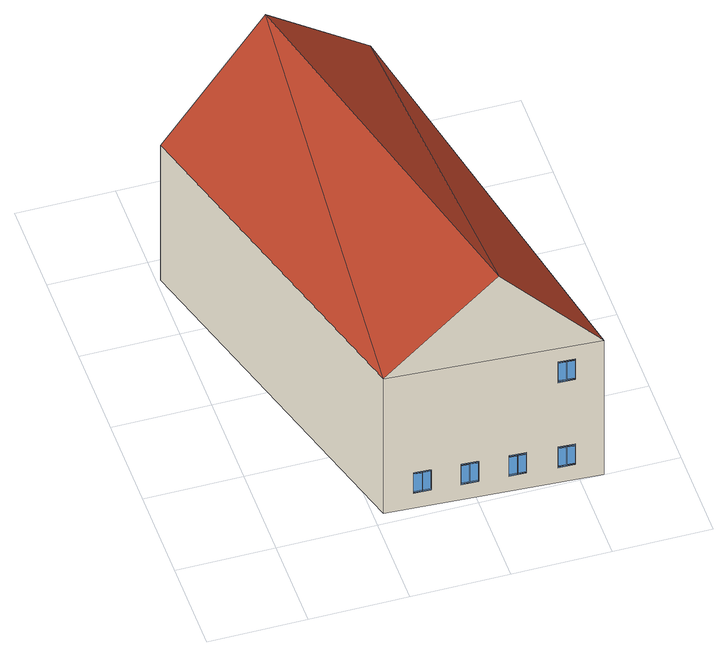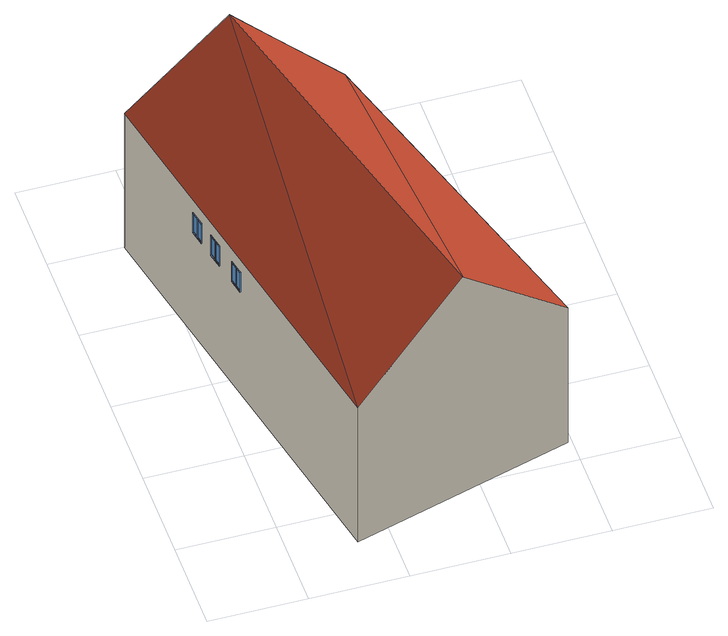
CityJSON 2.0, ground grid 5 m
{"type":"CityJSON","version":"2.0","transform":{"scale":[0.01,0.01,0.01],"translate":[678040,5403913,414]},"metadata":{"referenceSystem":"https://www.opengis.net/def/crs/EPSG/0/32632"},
"CityObjects":{
"building1":{"type":"Building","attributes":{"dataAvailable":"NotSufficient","measuredHeight":14.29},"geometry":[{"type":"MultiSurface","lod":"3","boundaries":[[[0,1,2]],[[2,3,4,0]],[[3,2,5]],[[6,1,0]],[[5,7,8,3]],[[7,5,2,1,9]],[[0,4,3,6]],[[3,8,10,6],[11,12,13,14],[15,16,17,18],[19,20,21,22],[23,24,25,26],[27,28,29,30]],[[10,9,1,6],[31,32,33,34],[35,36,37,38],[39,40,41,42]],[[43,44,45,46]],[[29,28,47,48]],[[49,50,51,52]],[[53,54,55,56]],[[48,57,30,29]],[[58,59,60,61]],[[62,63,64,65]],[[66,67,68,69]],[[50,49,70,71],[46,43,44,45]],[[58,61,55,54]],[[72,73,74,75]],[[29,28,27,30],[51,76,77,69,68,78,79,52]],[[67,80,78,68]],[[72,81,82,73]],[[50,71,76,51]],[[83,47,28,27]],[[84,81,72,75]],[[64,85,86,65],[87,88,89,90]],[[48,47,83,57],[58,91,63,62,92,54,53,59]],[[71,70,79,76]],[[91,58,54,92]],[[27,30,57,83]],[[93,66,69,77]],[[94,82,81,84]],[[87,90,44,45]],[[66,93,80,67],[81,82,73,72]],[[80,93,77,78]],[[59,53,56,84,94,60]],[[46,43,89,88]],[[94,74,75,84,56,55,61,60]],[[92,86,85,91]],[[63,91,85,64]],[[92,62,65,86]],[[78,77,76,79]],[[90,89,43,44]],[[73,82,94,74]],[[45,46,88,87]],[[70,49,52,79]],[[95,96,97,98]],[[25,24,99,100]],[[101,102,103,104]],[[105,106,107,108]],[[100,109,26,25]],[[110,111,112,113]],[[114,115,116,117]],[[118,119,120,121]],[[102,101,122,123],[98,95,96,97]],[[110,113,107,106]],[[124,125,126,127]],[[25,24,23,26],[103,128,129,121,120,130,131,104]],[[119,132,130,120]],[[124,133,134,125]],[[102,123,128,103]],[[135,99,24,23]],[[136,133,124,127]],[[116,137,138,117],[139,140,141,142]],[[100,99,135,109],[110,143,115,114,144,106,105,111]],[[123,122,131,128]],[[143,110,106,144]],[[23,26,109,135]],[[145,118,121,129]],[[146,134,133,136]],[[139,142,96,97]],[[118,145,132,119],[133,134,125,124]],[[132,145,129,130]],[[111,105,108,136,146,112]],[[98,95,141,140]],[[146,126,127,136,108,107,113,112]],[[144,138,137,143]],[[115,143,137,116]],[[144,114,117,138]],[[130,129,128,131]],[[142,141,95,96]],[[125,134,146,126]],[[97,98,140,139]],[[122,101,104,131]],[[147,148,149,150]],[[32,31,151,152]],[[153,154,155,156]],[[157,158,159,160]],[[152,161,33,32]],[[162,163,164,165]],[[166,167,168,169]],[[170,171,172,173]],[[154,153,174,175],[150,147,148,149]],[[162,165,159,158]],[[176,177,178,179]],[[32,31,34,33],[155,180,181,173,172,182,183,156]],[[171,184,182,172]],[[176,185,186,177]],[[154,175,180,155]],[[187,151,31,34]],[[188,185,176,179]],[[168,189,190,169],[191,192,193,194]],[[152,151,187,161],[162,195,167,166,196,158,157,163]],[[175,174,183,180]],[[195,162,158,196]],[[34,33,161,187]],[[197,170,173,181]],[[198,186,185,188]],[[191,194,148,149]],[[170,197,184,171],[185,186,177,176]],[[184,197,181,182]],[[163,157,160,188,198,164]],[[150,147,193,192]],[[198,178,179,188,160,159,165,164]],[[196,190,189,195]],[[167,195,189,168]],[[196,166,169,190]],[[182,181,180,183]],[[194,193,147,148]],[[177,186,198,178]],[[149,150,192,191]],[[174,153,156,183]],[[199,200,201,202]],[[13,12,203,204]],[[205,206,207,208]],[[209,210,211,212]],[[204,213,14,13]],[[214,215,216,217]],[[218,219,220,221]],[[222,223,224,225]],[[206,205,226,227],[202,199,200,201]],[[214,217,211,210]],[[228,229,230,231]],[[13,12,11,14],[207,232,233,225,224,234,235,208]],[[223,236,234,224]],[[228,237,238,229]],[[206,227,232,207]],[[239,203,12,11]],[[240,237,228,231]],[[220,241,242,221],[243,244,245,246]],[[204,203,239,213],[214,247,219,218,248,210,209,215]],[[227,226,235,232]],[[247,214,210,248]],[[11,14,213,239]],[[249,222,225,233]],[[250,238,237,240]],[[243,246,200,201]],[[222,249,236,223],[237,238,229,228]],[[236,249,233,234]],[[215,209,212,240,250,216]],[[202,199,245,244]],[[250,230,231,240,212,211,217,216]],[[248,242,241,247]],[[219,247,241,220]],[[248,218,221,242]],[[234,233,232,235]],[[246,245,199,200]],[[229,238,250,230]],[[201,202,244,243]],[[226,205,208,235]],[[251,252,253,254]],[[17,16,255,256]],[[257,258,259,260]],[[261,262,263,264]],[[256,265,18,17]],[[266,267,268,269]],[[270,271,272,273]],[[274,275,276,277]],[[258,257,278,279],[254,251,252,253]],[[266,269,263,262]],[[280,281,282,283]],[[17,16,15,18],[259,284,285,277,276,286,287,260]],[[275,288,286,276]],[[280,289,290,281]],[[258,279,284,259]],[[291,255,16,15]],[[292,289,280,283]],[[272,293,294,273],[295,296,297,298]],[[256,255,291,265],[266,299,271,270,300,262,261,267]],[[279,278,287,284]],[[299,266,262,300]],[[15,18,265,291]],[[301,274,277,285]],[[302,290,289,292]],[[295,298,252,253]],[[274,301,288,275],[289,290,281,280]],[[288,301,285,286]],[[267,261,264,292,302,268]],[[254,251,297,296]],[[302,282,283,292,264,263,269,268]],[[300,294,293,299]],[[271,299,293,272]],[[300,270,273,294]],[[286,285,284,287]],[[298,297,251,252]],[[281,290,302,282]],[[253,254,296,295]],[[278,257,260,287]],[[303,304,305,306]],[[21,20,307,308]],[[309,310,311,312]],[[313,314,315,316]],[[308,317,22,21]],[[318,319,320,321]],[[322,323,324,325]],[[326,327,328,329]],[[310,309,330,331],[306,303,304,305]],[[318,321,315,314]],[[332,333,334,335]],[[21,20,19,22],[311,336,337,329,328,338,339,312]],[[327,340,338,328]],[[332,341,342,333]],[[310,331,336,311]],[[343,307,20,19]],[[344,341,332,335]],[[324,345,346,325],[347,348,349,350]],[[308,307,343,317],[318,351,323,322,352,314,313,319]],[[331,330,339,336]],[[351,318,314,352]],[[19,22,317,343]],[[353,326,329,337]],[[354,342,341,344]],[[347,350,304,305]],[[326,353,340,327],[341,342,333,332]],[[340,353,337,338]],[[319,313,316,344,354,320]],[[306,303,349,348]],[[354,334,335,344,316,315,321,320]],[[352,346,345,351]],[[323,351,345,324]],[[352,322,325,346]],[[338,337,336,339]],[[350,349,303,304]],[[333,342,354,334]],[[305,306,348,347]],[[330,309,312,339]],[[355,356,357,358]],[[37,36,359,360]],[[361,362,363,364]],[[365,366,367,368]],[[360,369,38,37]],[[370,371,372,373]],[[374,375,376,377]],[[378,379,380,381]],[[362,361,382,383],[358,355,356,357]],[[370,373,367,366]],[[384,385,386,387]],[[37,36,35,38],[363,388,389,381,380,390,391,364]],[[379,392,390,380]],[[384,393,394,385]],[[362,383,388,363]],[[395,359,36,35]],[[396,393,384,387]],[[376,397,398,377],[399,400,401,402]],[[360,359,395,369],[370,403,375,374,404,366,365,371]],[[383,382,391,388]],[[403,370,366,404]],[[35,38,369,395]],[[405,378,381,389]],[[406,394,393,396]],[[399,402,356,357]],[[378,405,392,379],[393,394,385,384]],[[392,405,389,390]],[[371,365,368,396,406,372]],[[358,355,401,400]],[[406,386,387,396,368,367,373,372]],[[404,398,397,403]],[[375,403,397,376]],[[404,374,377,398]],[[390,389,388,391]],[[402,401,355,356]],[[385,394,406,386]],[[357,358,400,399]],[[382,361,364,391]],[[407,408,409,410]],[[41,40,411,412]],[[413,414,415,416]],[[417,418,419,420]],[[412,421,42,41]],[[422,423,424,425]],[[426,427,428,429]],[[430,431,432,433]],[[414,413,434,435],[410,407,408,409]],[[422,425,419,418]],[[436,437,438,439]],[[41,40,39,42],[415,440,441,433,432,442,443,416]],[[431,444,442,432]],[[436,445,446,437]],[[414,435,440,415]],[[447,411,40,39]],[[448,445,436,439]],[[428,449,450,429],[451,452,453,454]],[[412,411,447,421],[422,455,427,426,456,418,417,423]],[[435,434,443,440]],[[455,422,418,456]],[[39,42,421,447]],[[457,430,433,441]],[[458,446,445,448]],[[451,454,408,409]],[[430,457,444,431],[445,446,437,436]],[[444,457,441,442]],[[423,417,420,448,458,424]],[[410,407,453,452]],[[458,438,439,448,420,419,425,424]],[[456,450,449,455]],[[427,455,449,428]],[[456,426,429,450]],[[442,441,440,443]],[[454,453,407,408]],[[437,446,458,438]],[[409,410,452,451]],[[434,413,416,443]],[[10,8,7,9]]],"semantics":{"surfaces":[{"type":"RoofSurface","klumMaterialClass":"Ceramic","klumMaterialIndex":"D201","materialUncertainty":0.3},{"type":"WallSurface"},{"type":"Window"},{"type":"GroundSurface"}],"values":[0,0,0,0,1,1,1,1,1,2,2,2,2,2,2,2,2,2,2,2,2,2,2,2,2,2,2,2,2,2,2,2,2,2,2,2,2,2,2,2,2,2,2,2,2,2,2,2,2,2,2,2,2,2,2,2,2,2,2,2,2,2,2,2,2,2,2,2,2,2,2,2,2,2,2,2,2,2,2,2,2,2,2,2,2,2,2,2,2,2,2,2,2,2,2,2,2,2,2,2,2,2,2,2,2,2,2,2,2,2,2,2,2,2,2,2,2,2,2,2,2,2,2,2,2,2,2,2,2,2,2,2,2,2,2,2,2,2,2,2,2,2,2,2,2,2,2,2,2,2,2,2,2,2,2,2,2,2,2,2,2,2,2,2,2,2,2,2,2,2,2,2,2,2,2,2,2,2,2,2,2,2,2,2,2,2,2,2,2,2,2,2,2,2,2,2,2,2,2,2,2,2,2,2,2,2,2,2,2,2,2,2,2,2,2,2,2,2,2,2,2,2,2,2,2,2,2,2,2,2,2,2,2,2,2,2,2,2,2,2,2,2,2,2,2,2,2,2,2,2,2,2,2,2,2,2,2,2,2,2,2,2,2,2,2,2,2,2,2,2,2,2,2,2,2,2,2,2,2,2,2,2,2,2,2,2,2,2,2,2,2,2,2,2,2,2,2,2,2,2,2,2,2,2,2,2,2,2,2,2,2,2,2,3]}}]}
},
"vertices":[
[1110,39,1520],[1163,2207,982],[591,2039,1520],[550,67,982],[880,51,1299],[19,1870,982],[1616,1,982],[19,1870,91],[550,67,91],[1163,2207,91],[1616,1,91],[1011,39,190],[924,44,190],[924,44,323],[1011,39,323],[1243,24,191],[1157,29,191],[1157,29,324],[1243,24,324],[1480,9,191],[1394,14,191],[1394,14,324],[1480,9,324],[1480,9,755],[1394,14,755],[1394,14,888],[1480,9,888],[781,53,189],[695,58,189],[695,58,322],[781,53,322],[1484,642,759],[1484,642,892],[1467,727,892],[1467,727,759],[1432,898,759],[1449,813,759],[1449,813,892],[1432,898,892],[1392,1093,759],[1409,1008,759],[1409,1008,892],[1392,1093,892],[740,58,313],[779,56,313],[779,56,199],[740,58,199],[695,68,189],[695,68,322],[780,55,318],[780,55,193],[780,53,193],[780,53,318],[697,68,193],[738,66,193],[738,63,193],[697,66,193],[781,63,322],[738,66,318],[697,68,318],[697,66,318],[738,63,318],[780,63,193],[780,63,318],[780,61,318],[780,61,193],[696,61,193],[696,61,318],[696,58,318],[696,58,193],[739,58,318],[739,58,193],[736,58,199],[736,58,313],[737,63,313],[737,63,199],[739,56,193],[738,56,193],[738,56,318],[739,56,318],[738,58,318],[697,61,199],[697,61,313],[781,63,189],[697,66,199],[739,63,318],[739,63,193],[779,61,199],[741,63,199],[741,63,313],[779,61,313],[739,66,318],[739,66,193],[738,58,193],[697,66,313],[1439,14,879],[1477,12,879],[1477,12,765],[1439,14,765],[1394,25,755],[1394,25,888],[1478,12,884],[1478,12,759],[1478,9,759],[1478,9,884],[1396,24,759],[1437,22,759],[1437,19,759],[1396,22,759],[1480,19,888],[1437,22,884],[1396,24,884],[1396,22,884],[1437,19,884],[1479,19,759],[1479,19,884],[1479,17,884],[1479,17,759],[1395,17,759],[1395,17,884],[1395,14,884],[1395,14,759],[1438,14,884],[1438,14,759],[1435,14,765],[1435,14,879],[1435,19,879],[1435,19,765],[1438,12,759],[1436,12,759],[1436,12,884],[1438,12,884],[1436,14,884],[1396,17,765],[1396,17,879],[1480,19,755],[1396,22,765],[1438,19,884],[1438,19,759],[1478,17,765],[1440,19,765],[1440,19,879],[1478,17,879],[1438,22,884],[1438,22,759],[1436,14,759],[1396,22,879],[1472,687,882],[1465,724,882],[1465,724,769],[1472,687,769],[1474,641,759],[1474,641,892],[1465,725,888],[1465,725,763],[1467,726,763],[1467,726,888],[1474,642,763],[1466,682,763],[1468,683,763],[1476,643,763],[1457,725,892],[1466,682,888],[1474,642,888],[1476,643,888],[1468,683,888],[1457,724,763],[1457,724,888],[1460,724,888],[1460,724,763],[1481,643,763],[1481,643,888],[1484,644,888],[1484,644,763],[1473,685,888],[1473,685,763],[1473,683,769],[1473,683,882],[1468,682,882],[1468,682,769],[1475,686,763],[1476,684,763],[1476,684,888],[1475,686,888],[1473,684,888],[1481,644,769],[1481,644,882],[1457,725,759],[1476,643,769],[1468,684,888],[1468,684,763],[1460,723,769],[1468,686,769],[1468,686,882],[1460,723,882],[1465,684,888],[1465,684,763],[1473,684,763],[1476,643,882],[970,44,314],[1008,41,314],[1008,41,200],[970,44,200],[925,54,190],[925,54,323],[1009,41,319],[1009,41,194],[1009,39,194],[1009,39,319],[927,54,194],[968,51,194],[968,49,194],[927,51,194],[1011,49,323],[968,51,319],[927,54,319],[927,51,319],[968,49,319],[1010,49,194],[1010,49,319],[1010,46,319],[1010,46,194],[926,46,194],[926,46,319],[926,44,319],[926,44,194],[969,44,319],[969,44,194],[966,44,200],[966,44,314],[967,49,314],[967,49,200],[969,41,194],[967,41,194],[967,41,319],[969,41,319],[967,44,319],[927,46,200],[927,46,314],[1011,49,190],[927,51,200],[969,49,319],[969,49,194],[1009,46,200],[970,49,200],[970,49,314],[1009,46,314],[969,51,319],[969,51,194],[967,44,194],[927,51,314],[1202,29,314],[1241,27,314],[1241,27,200],[1202,29,200],[1157,39,191],[1157,39,324],[1242,27,320],[1242,27,195],[1242,24,195],[1242,24,320],[1159,39,195],[1200,37,195],[1200,34,195],[1159,37,195],[1244,34,324],[1200,37,320],[1159,39,320],[1159,37,320],[1200,34,320],[1242,34,195],[1242,34,320],[1242,32,320],[1242,32,195],[1158,32,195],[1158,32,320],[1158,29,320],[1158,29,195],[1201,29,320],[1201,29,195],[1199,29,200],[1199,29,314],[1199,34,314],[1199,34,200],[1201,27,195],[1199,27,195],[1199,27,320],[1201,27,320],[1200,29,320],[1159,32,200],[1159,32,314],[1244,34,191],[1159,37,200],[1201,34,320],[1201,34,195],[1241,32,200],[1203,34,200],[1203,34,314],[1241,32,314],[1202,37,320],[1202,37,195],[1200,29,195],[1159,37,314],[1439,14,314],[1477,12,314],[1477,12,200],[1439,14,200],[1394,25,191],[1394,25,324],[1478,12,320],[1478,12,195],[1478,9,195],[1478,9,320],[1396,24,195],[1437,22,195],[1437,19,195],[1396,22,195],[1480,19,324],[1437,22,320],[1396,24,320],[1396,22,320],[1437,19,320],[1479,19,195],[1479,19,320],[1479,17,320],[1479,17,195],[1395,17,195],[1395,17,320],[1395,14,320],[1395,14,195],[1438,14,320],[1438,14,195],[1435,14,200],[1435,14,314],[1435,19,314],[1435,19,200],[1438,12,195],[1436,12,195],[1436,12,320],[1438,12,320],[1436,14,320],[1396,17,200],[1396,17,314],[1480,19,191],[1396,22,200],[1438,19,320],[1438,19,195],[1478,17,200],[1440,19,200],[1440,19,314],[1478,17,314],[1438,22,320],[1438,22,195],[1436,14,195],[1396,22,314],[1437,858,882],[1430,895,882],[1430,895,769],[1437,858,769],[1439,811,759],[1439,811,892],[1430,896,888],[1430,896,763],[1432,896,763],[1432,896,888],[1439,813,763],[1431,853,763],[1433,854,763],[1441,814,763],[1422,896,892],[1431,853,888],[1439,813,888],[1441,814,888],[1433,854,888],[1422,895,763],[1422,895,888],[1425,895,888],[1425,895,763],[1446,814,763],[1446,814,888],[1449,814,888],[1449,814,763],[1438,856,888],[1438,856,763],[1438,854,769],[1438,854,882],[1433,853,882],[1433,853,769],[1440,857,763],[1440,855,763],[1440,855,888],[1440,857,888],[1438,855,888],[1446,815,769],[1446,815,882],[1422,896,759],[1441,814,769],[1433,855,888],[1433,855,763],[1425,894,769],[1432,857,769],[1432,857,882],[1425,894,882],[1430,854,888],[1430,854,763],[1438,855,763],[1441,814,882],[1397,1052,882],[1390,1090,882],[1390,1090,769],[1397,1052,769],[1399,1006,759],[1399,1006,892],[1389,1091,888],[1389,1091,763],[1392,1092,763],[1392,1092,888],[1399,1008,763],[1391,1048,763],[1393,1049,763],[1401,1009,763],[1382,1091,892],[1391,1048,888],[1399,1008,888],[1401,1009,888],[1393,1049,888],[1382,1090,763],[1382,1090,888],[1384,1090,888],[1384,1090,763],[1406,1009,763],[1406,1009,888],[1409,1009,888],[1409,1009,763],[1398,1051,888],[1398,1051,763],[1398,1049,769],[1398,1049,882],[1393,1048,882],[1393,1048,769],[1400,1052,763],[1400,1050,763],[1400,1050,888],[1400,1052,888],[1398,1050,888],[1406,1010,769],[1406,1010,882],[1382,1091,759],[1401,1009,769],[1393,1050,888],[1393,1050,763],[1385,1089,769],[1392,1051,769],[1392,1051,882],[1385,1089,882],[1390,1050,888],[1390,1050,763],[1398,1050,763],[1401,1009,882]
]}
